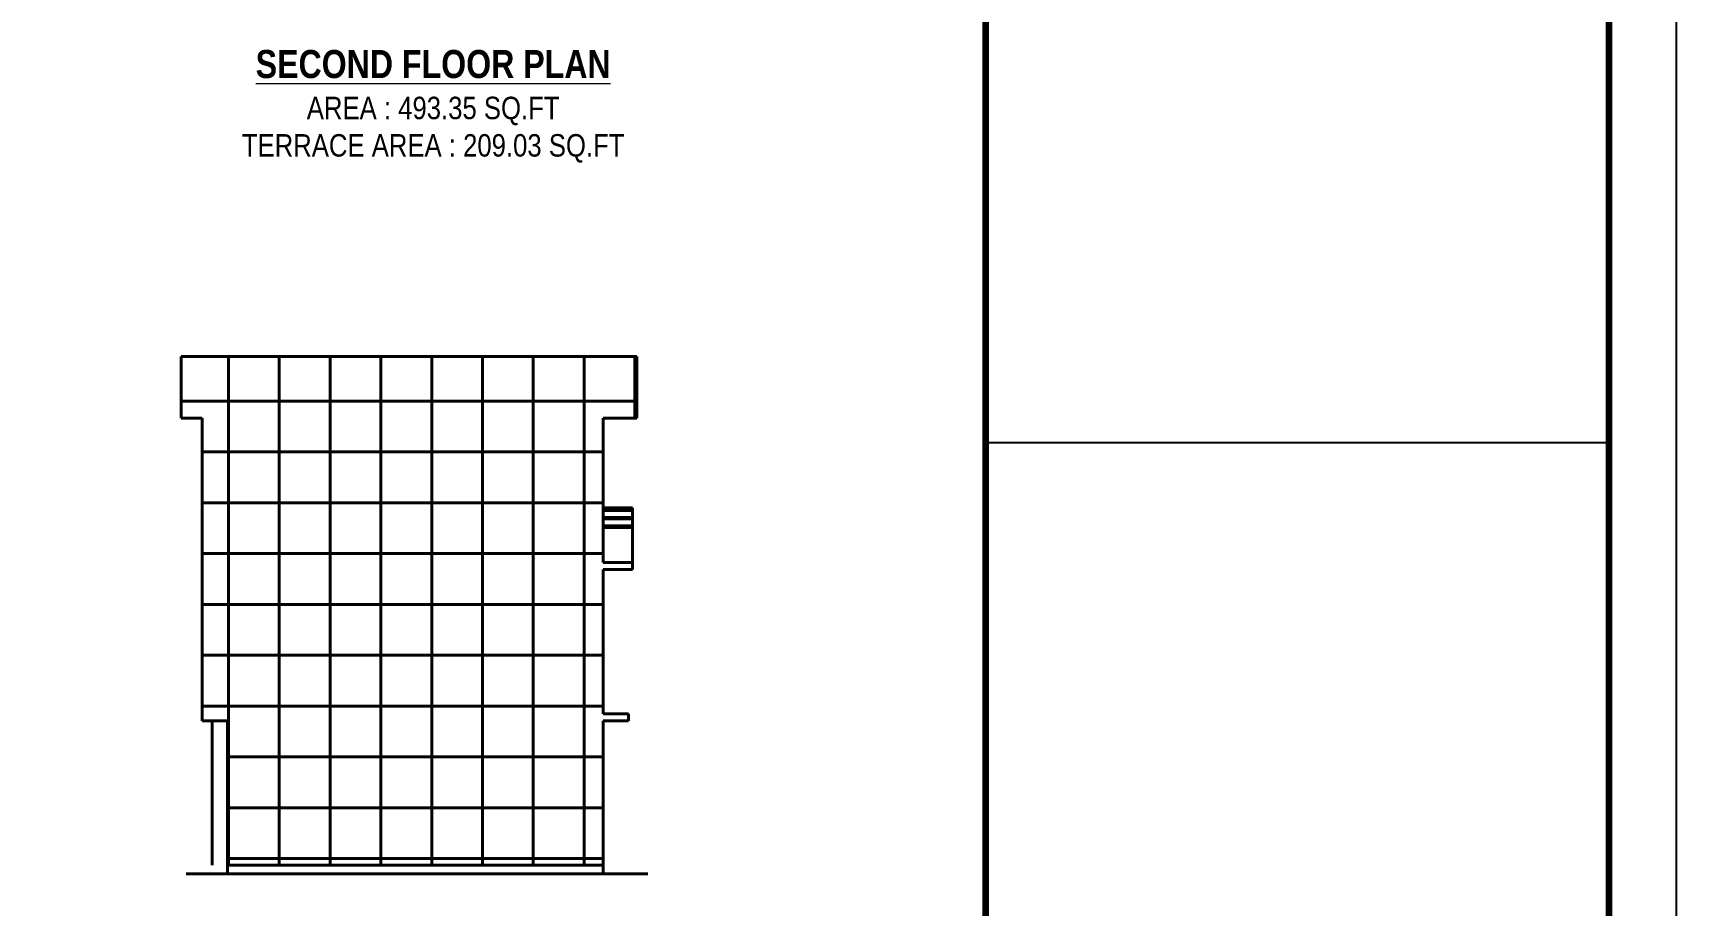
# Model space of a CAD drawing. Header units: inches. Extents: x 85856 to 287200, y -126184 to 75211.
# Drawn here: x 167600 to 168773, y -24338 to -23716 of the extents above; entities that cross this region are included whole.
import ezdxf

# ---------------------------------------------------------------- set-up
doc = ezdxf.new("R2010")
doc.units = ezdxf.units.IN
doc.header["$LTSCALE"] = 0.5
doc.header["$MEASUREMENT"] = 0
doc.layers.add('Text-100.w', color=254, linetype='Continuous', lineweight=9)
doc.layers.add('wall', color=1, linetype='Continuous', lineweight=40)
doc.styles.add('arial', font='arial.ttf')

msp = doc.modelspace()

# ---------------------------------------------------------------- hatches: boundary and pattern name
at = {"layer": 'wall'}
h = msp.add_hatch(dxfattribs=at)
h.set_pattern_fill('NET', color=256, scale=290, style=0)
h.set_pattern_definition([(0, (1098.66, -1793.794), (0, 36.25), []), (90, (1098.66, -1793.794), (-36.25, 2e-15), [])])
h.paths.add_polyline_path([(167739.3, -24206.8), (167739.3, -24309.8), (168007.3, -24309.8), (168007.3, -24206.8), (168025.3, -24206.8), (168025.3, -24201.8), (168007.3, -24201.8), (168007.3, -24098.8), (168028.3, -24098.8), (168028.3, -24093.8), (168007.3, -24093.8), (168007.3, -23990.8), (168031.3, -23990.8), (168031.3, -23946.8), (167706.3, -23946.8), (167706.3, -23990.8), (167721.3, -23990.8), (167721.3, -24206.8)])

# ---------------------------------------------------------------- linework, layer by layer
msp.add_line((168280.1, -24008.2), (168724.8, -24008.2))
msp.add_lwpolyline([(165598, -25299.7), (165598, -23054.7), (168772.8, -23054.7), (168772.8, -25299.7)], close=True)
at = {"const_width": 4.8}
msp.add_lwpolyline([(168724.8, -25251.7), (168724.8, -23102.7), (165742, -23102.7), (165742, -25251.7)], close=True, dxfattribs=at)
msp.add_lwpolyline([(168280.1, -25251.7), (168280.1, -23102.7)], dxfattribs=at)
at = {"layer": 'wall'}
for p, q in [((167706.3, -23946.8), (167706.3, -23990.8)), ((167706.3, -23946.8), (168031.3, -23946.8)), ((168031.3, -23946.8), (168031.3, -23990.8)), ((167706.3, -23990.8), (167721.3, -23990.8)), ((167721.3, -24206.8), (167721.3, -23990.8)), ((168007.3, -23990.8), (168031.3, -23990.8)), ((168007.3, -24093.8), (168007.3, -23990.8)), ((168007.3, -24054.8), (168028.3, -24054.8)), ((168028.3, -24098.8), (168028.3, -24054.8)), ((168007.3, -24056.8), (168028.3, -24056.8)), ((168007.3, -24061.8), (168028.3, -24061.8)), ((168007.3, -24062.8), (168028.3, -24062.8)), ((168007.3, -24067.8), (168028.3, -24067.8)), ((168007.3, -24068.8), (168028.3, -24068.8)), ((168007.3, -24093.8), (168028.3, -24093.8)), ((168007.3, -24098.8), (168028.3, -24098.8)), ((168007.3, -24201.8), (168007.3, -24098.8)), ((167721.3, -24206.8), (167739.3, -24206.8)), ((167728.3, -24309.8), (167728.3, -24206.8)), ((167739.3, -24315.8), (167739.3, -24206.8)), ((168007.3, -24201.8), (168025.3, -24201.8)), ((168007.3, -24206.8), (168025.3, -24206.8)), ((168007.3, -24315.8), (168007.3, -24206.8)), ((168025.3, -24206.8), (168025.3, -24201.8)), ((167739.3, -24309.8), (168007.3, -24309.8)), ((167739.3, -24309.8), (167739.3, -24315.8)), ((167709.7, -24315.8), (168039.2, -24315.8))]:
    msp.add_line(p, q, dxfattribs=at)

# ---------------------------------------------------------------- texts
at = {"layer": 'Text-100.w', "insert": (167886, -23728.3), "char_height": 20, "width": 569.102, "attachment_point": 2, "style": 'arial'}
msp.add_mtext('\\A1;{\\fArial Narrow|b1|i0|c0|p34;\\LSECOND FLOOR PLAN\\P\\fArial Narrow|b0|i0|c0|p34;\\H0.8x;\\lAREA : 493.35 SQ.FT\\PTERRACE AREA : 209.03 SQ.FT}', dxfattribs=at)

doc.saveas('drawing.dxf')
